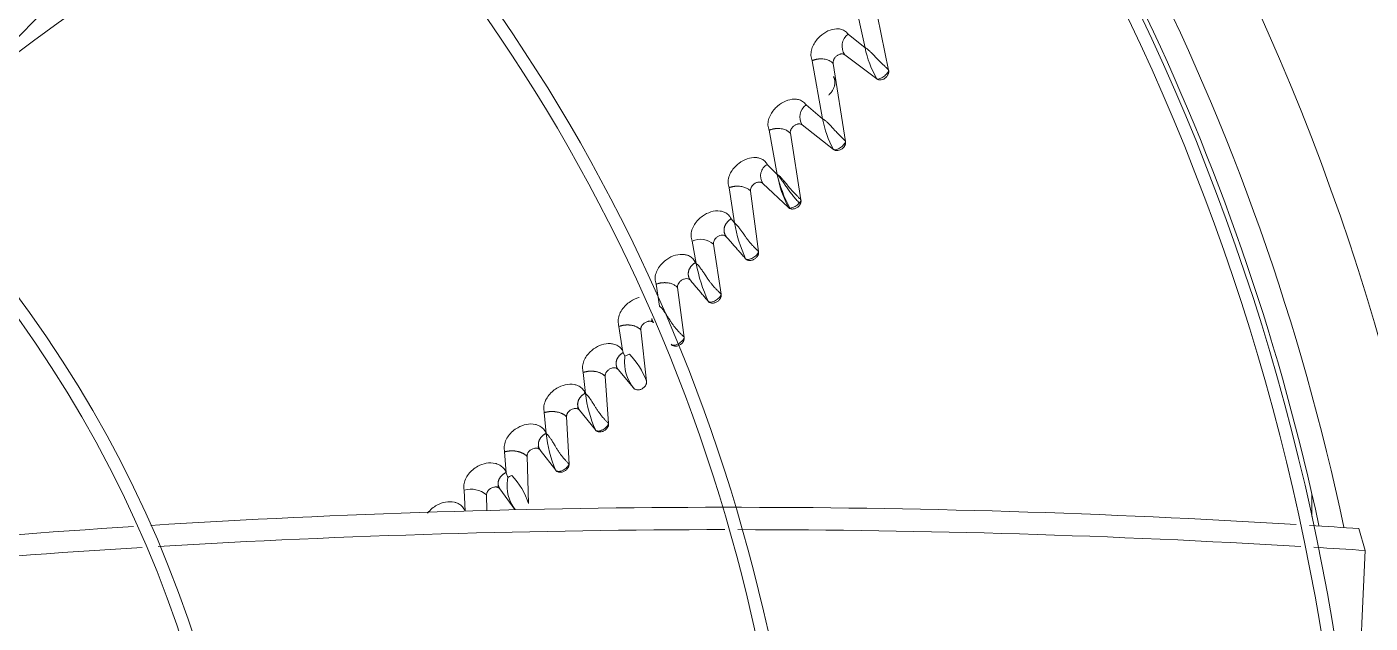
# Model space of a CAD drawing. Header units: millimetres. Extents: x 113490 to 142599, y -20467 to 115.
# Drawn here: x 126723.5 to 126989.3, y -11283.8 to -11165.8 of the extents above; entities that cross this region are included whole.
import ezdxf

# ---------------------------------------------------------------- set-up
doc = ezdxf.new("R2010")
doc.units = ezdxf.units.MM
doc.layers.add('DV3_0', color=7, linetype='Continuous')

msp = doc.modelspace()

# ---------------------------------------------------------------- linework, layer by layer
at = {"layer": 'DV3_0', "color": 7, "linetype": 'Continuous', "lineweight": 15}
for p, q in [((126697.94, -11191.95), (126850.66, -11037.08)), ((126886.68, -11157.76), (126889.32, -11169.95)), ((126890.69, -11158.13), (126893.98, -11174.37)), ((126889.32, -11169.95), (126885.96, -11167.25)), ((126891.68, -11176.1), (126885.29, -11171.32)), ((126878.86, -11172.51), (126880.93, -11184.02)), ((126883.02, -11173.05), (126885.46, -11188.45)), ((126880.93, -11184.02), (126877.65, -11181.24)), ((126883.08, -11190.05), (126876.89, -11185.2)), ((126870.34, -11186.26), (126871.92, -11194.99)), ((126874.54, -11186.85), (126876.63, -11200.04)), ((126871.92, -11194.99), (126869.98, -11193.01)), ((126862.41, -11197.64), (126863.48, -11204.6)), ((126866.65, -11198.28), (126868.24, -11210.27)), ((126874.16, -11201.55), (126869.1, -11196.76)), ((126863.48, -11204.6), (126862.82, -11203.79)), ((126855.12, -11208.18), (126855.9, -11212.63)), ((126859.34, -11208.79), (126860.84, -11218.68)), ((126855.9, -11212.63), (126855.76, -11212.44)), ((126847.97, -11216.72), (126848.65, -11221.06)), ((126852.22, -11217.37), (126853.53, -11227.23)), ((126840.63, -11225.07), (126841.3, -11229.75)), ((126844.94, -11225.75), (126846.09, -11235.89)), ((126841.79, -11230.97), (126841.46, -11230.22)), ((126841.79, -11230.97), (126842.24, -11230.75)), ((126842.24, -11230.75), (126842.71, -11230.58)), ((126841.74, -11232.21), (126841.79, -11230.97)), ((126833.55, -11234.16), (126834, -11238.35)), ((126837.89, -11234.92), (126838.57, -11244.27)), ((126843.5, -11237.23), (126840.46, -11233.59)), ((126834, -11238.35), (126833.95, -11238.28)), ((126825.85, -11242.12), (126826.23, -11246.25)), ((126830.25, -11242.93), (126830.74, -11252.28)), ((126835.96, -11245.54), (126832.84, -11241.65)), ((126826.23, -11246.25), (126826.2, -11246.21)), ((126818, -11249.88), (126818.3, -11254.01)), ((126822.43, -11250.75), (126822.73, -11260.1)), ((126828.1, -11253.49), (126825.05, -11249.53)), ((126818.3, -11254.01), (126818.27, -11253.97)), ((126818.64, -11254.94), (126818.3, -11254.01)), ((126818.99, -11254.75), (126819.26, -11254.62)), ((126819.26, -11254.62), (126819.44, -11254.55)), ((126820.05, -11261.26), (126817.08, -11257.21)), ((126818.56, -11255.44), (126818.64, -11254.94)), ((126818.64, -11254.94), (126818.99, -11254.75)), ((126809.98, -11257.44), (126810.21, -11261.61)), ((126814.43, -11258.38), (126814.46, -11261.48)), ((126977.73, -11262.66), (126977.73, -11258.08)), ((126988.3, -11269.38), (126987.05, -11265.05)), ((126987.65, -11283.75), (126988.3, -11269.38))]:
    msp.add_line(p, q, dxfattribs=at)
for centre, radius, start, end in [((126532.24, -11359.99), 551.5, 15.4775, 74.5225), ((126532.24, -11359.99), 453.5, 315.9918, 45.5613), ((126532.24, -11359.99), 456, 316.0129, 45.5635), ((126532.24, -11359.99), 477.5, 316.9802, 43.0198), ((126532.24, -11359.99), 457, 12.0648, 38.7918), ((126532.24, -11359.99), 343.5, 315.6512, 45.622), ((126532.24, -11359.99), 346, 316.5062, 45.3204), ((127241.25, -11871.46), 872.22, 121.56134, 127.88902), ((126887.79, -11169.63), 3.01, 127.446, 214.0679), ((126909.09, -11165.9), 20.18, 191.5575, 210.3468), ((126879.3, -11183.61), 2.88, 124.7166, 213.5116), ((126899.38, -11180.84), 18.72, 189.7816, 209.4698), ((126532.24, -11359.99), 233.5, 316.4663, 45.8392), ((126532.24, -11359.99), 236, 317.0271, 45.7088), ((126871.3, -11195.29), 2.64, 120.02, 213.6405), ((126896.08, -11190.4), 24.59, 190.7346, 206.9553), ((126899.86, -11188.33), 28.72, 193.3894, 207.6128), ((126891.96, -11199.62), 28.9, 189.9095, 204.6566), ((126856.76, -11211.76), 3.94, 48.9972, 114.5532), ((126888.79, -11206.27), 33.49, 190.9397, 204.3643), ((126848.09, -11223.78), 0.996, 164.4286, 200.7731), ((126835.67, -11231.95), 6.04, 16.651, 21.4082), ((126831.36, -11241.54), 15.77, 20.989, 44.0203), ((126850.15, -11232.08), 8.41, 180.9081, 217.7819), ((126860.09, -11235.11), 26.29, 187.0764, 203.3625), ((126833.33, -11241.09), 0.885, 161.2275, 200.8008), ((126851.82, -11243.51), 25.74, 186.1174, 202.8222), ((126825.5, -11248.97), 0.845, 159.536, 201.092), ((126808.13, -11264.99), 15.39, 18.5208, 42.7185), ((126811.33, -11262.08), 4.83, 50.0895, 106.1879), ((126817.48, -11256.66), 0.795, 157.3992, 201.2102), ((126826.06, -11256.62), 7.59, 171.042, 217.6939), ((126862.61, -13101.74), 1840.9, 86.5108, 93.56963), ((126862.61, -13101.74), 1840.9, 93.67624, 96.85972), ((126862.5, -13186.65), 1921.39, 90.02851, 93.37418), ((126862.5, -13186.65), 1921.39, 86.62723, 89.95007), ((126862.61, -13101.74), 1840.9, 86.12402, 86.42814), ((126862.5, -13186.65), 1921.39, 93.4677, 96.48783), ((126862.5, -13186.65), 1921.39, 86.24591, 86.54956), ((127394.49, -11303.41), 407.31, 177.2335, 181.1915)]:
    msp.add_arc(centre, radius, start, end, dxfattribs=at)
at = {"layer": 'DV3_0', "color": 7, "linetype": 'Continuous', "lineweight": 20}
for centre, radius, start, end in [((126532.24, -11359.99), 461.75, 11.9044, 42.2304), ((126874.45, -11201.16), 0.49, 233.7476, 265.2283), ((126874.28, -11199.1), 2.55, 272.8508, 322.5113), ((126875.33, -11199.73), 1.35, 316.5606, 346.5087)]:
    msp.add_arc(centre, radius, start, end, dxfattribs=at)
at = {"layer": 'DV3_0', "color": 7, "linetype": 'Continuous', "lineweight": 15}
for points, knots in [([(126885.96, -11167.25), (126885.85, -11167.11), (126885.65, -11166.85), (126885.27, -11166.57), (126884.86, -11166.37), (126884.45, -11166.25), (126884.06, -11166.2), (126883.24, -11166.18), (126881.93, -11166.52), (126880.59, -11167.45), (126879.67, -11168.46), (126879.07, -11169.38), (126878.68, -11170.42), (126878.55, -11171.53), (126878.75, -11172.18), (126878.86, -11172.51)], [0, 0, 0, 0, 0.048624, 0.094156, 0.13685, 0.17668, 0.213406, 0.24691, 0.396876, 0.550422, 0.632436, 0.719781, 0.810754, 0.903952, 1, 1, 1, 1]), ([(126878.86, -11172.51), (126878.9, -11172.49), (126879, -11172.45), (126879.14, -11172.4), (126879.28, -11172.35), (126879.41, -11172.31), (126879.54, -11172.27), (126879.67, -11172.24), (126879.79, -11172.21), (126879.91, -11172.19), (126880.03, -11172.18), (126880.14, -11172.16), (126880.24, -11172.15), (126880.34, -11172.14), (126880.43, -11172.14), (126880.52, -11172.14), (126880.6, -11172.14), (126880.68, -11172.14), (126880.75, -11172.14), (126880.81, -11172.14), (126880.87, -11172.14), (126880.93, -11172.15), (126881.12, -11172.16), (126881.45, -11172.21), (126881.87, -11172.33), (126882.23, -11172.48), (126882.54, -11172.65), (126882.8, -11172.84), (126882.95, -11172.98), (126883.01, -11173.05)], [0, 0, 0, 0, 0.032244, 0.06322, 0.092989, 0.121598, 0.149081, 0.175465, 0.200767, 0.225002, 0.248177, 0.270297, 0.291365, 0.311381, 0.330344, 0.34825, 0.365097, 0.38088, 0.395595, 0.409237, 0.4218, 0.433281, 0.443674, 0.547844, 0.647183, 0.741916, 0.832156, 0.91808, 1, 1, 1, 1]), ([(126885.29, -11171.32), (126885.27, -11171.3), (126885.22, -11171.27), (126885.14, -11171.23), (126885.06, -11171.2), (126884.94, -11171.16), (126884.77, -11171.14), (126884.55, -11171.15), (126884.31, -11171.21), (126884, -11171.34), (126883.69, -11171.54), (126883.44, -11171.81), (126883.28, -11172.01), (126883.17, -11172.22), (126883.08, -11172.42), (126883.02, -11172.63), (126883, -11172.84), (126883.01, -11172.98), (126883.01, -11173.05)], [0, 0, 0, 0, 0.029381, 0.058602, 0.087885, 0.117452, 0.18253, 0.248896, 0.319951, 0.392261, 0.543681, 0.618373, 0.692652, 0.752848, 0.812262, 0.876397, 0.938375, 1, 1, 1, 1]), ([(126889.32, -11169.95), (126889.36, -11169.97), (126889.45, -11170.01), (126889.58, -11170.09), (126889.72, -11170.18), (126889.86, -11170.29), (126890.02, -11170.41), (126890.18, -11170.55), (126890.35, -11170.7), (126890.55, -11170.9), (126890.79, -11171.13), (126891.07, -11171.42), (126891.33, -11171.7), (126891.59, -11171.98), (126891.85, -11172.24), (126892.12, -11172.52), (126892.38, -11172.78), (126892.65, -11173.04), (126892.91, -11173.29), (126893.16, -11173.53), (126893.39, -11173.75), (126893.61, -11173.97), (126893.81, -11174.17), (126893.92, -11174.3), (126893.98, -11174.37)], [0, 0, 0, 0, 0.023498, 0.048897, 0.076254, 0.105618, 0.137034, 0.170541, 0.206177, 0.243975, 0.303434, 0.363525, 0.424255, 0.478728, 0.533775, 0.589597, 0.64577, 0.699948, 0.752412, 0.80346, 0.853406, 0.902578, 0.951321, 1, 1, 1, 1]), ([(126893.98, -11174.37), (126893.98, -11174.4), (126894, -11174.47), (126894.01, -11174.57), (126894.01, -11174.67), (126894, -11174.78), (126893.98, -11174.89), (126893.95, -11175.03), (126893.89, -11175.19), (126893.79, -11175.4), (126893.65, -11175.61), (126893.47, -11175.81), (126893.25, -11175.99), (126892.94, -11176.18), (126892.6, -11176.29), (126892.27, -11176.31), (126892.07, -11176.28), (126891.91, -11176.23), (126891.79, -11176.17), (126891.71, -11176.12), (126891.68, -11176.1)], [0, 0, 0, 0, 0.029941, 0.059776, 0.089719, 0.11998, 0.150766, 0.182271, 0.237743, 0.293712, 0.36616, 0.439193, 0.5137, 0.588322, 0.735295, 0.804201, 0.872533, 0.915894, 0.958168, 1, 1, 1, 1]), ([(126883.08, -11175.63), (126883.1, -11175.68), (126883.14, -11175.76), (126883.2, -11175.9), (126883.25, -11176.03), (126883.29, -11176.17), (126883.32, -11176.3), (126883.34, -11176.43), (126883.35, -11176.56), (126883.36, -11176.69), (126883.36, -11176.81), (126883.36, -11176.93), (126883.35, -11177.04), (126883.34, -11177.15), (126883.32, -11177.25), (126883.29, -11177.43), (126883.22, -11177.67), (126883.11, -11177.98), (126882.96, -11178.28), (126882.78, -11178.57), (126882.58, -11178.83), (126882.37, -11179.07), (126882.21, -11179.22), (126882.14, -11179.29)], [0, 0, 0, 0, 0.040689, 0.080596, 0.119529, 0.157341, 0.193932, 0.22923, 0.263193, 0.295792, 0.327014, 0.356851, 0.385297, 0.412348, 0.437993, 0.462221, 0.541843, 0.621089, 0.699698, 0.777369, 0.853621, 0.927915, 1, 1, 1, 1]), ([(126877.65, -11181.24), (126877.55, -11181.1), (126877.35, -11180.84), (126876.98, -11180.54), (126876.57, -11180.33), (126876.16, -11180.19), (126875.75, -11180.12), (126874.91, -11180.08), (126873.57, -11180.38), (126872.18, -11181.26), (126871.23, -11182.23), (126870.6, -11183.14), (126870.18, -11184.17), (126870.03, -11185.27), (126870.23, -11185.93), (126870.34, -11186.26)], [0, 0, 0, 0, 0.047879, 0.093131, 0.135924, 0.176323, 0.214246, 0.249573, 0.400331, 0.55084, 0.632619, 0.719752, 0.810618, 0.903787, 1, 1, 1, 1]), ([(126876.89, -11185.2), (126876.87, -11185.18), (126876.82, -11185.15), (126876.73, -11185.1), (126876.65, -11185.07), (126876.52, -11185.03), (126876.34, -11185), (126876.11, -11185.01), (126875.87, -11185.06), (126875.55, -11185.18), (126875.24, -11185.38), (126874.98, -11185.64), (126874.82, -11185.84), (126874.7, -11186.03), (126874.62, -11186.23), (126874.55, -11186.43), (126874.52, -11186.65), (126874.54, -11186.78), (126874.54, -11186.85)], [0, 0, 0, 0, 0.030729, 0.061465, 0.092461, 0.123966, 0.190052, 0.257414, 0.329029, 0.401758, 0.552091, 0.624447, 0.696235, 0.754669, 0.81231, 0.876246, 0.93817, 1, 1, 1, 1]), ([(126880.93, -11184.02), (126880.94, -11184.03), (126880.98, -11184.05), (126881.04, -11184.08), (126881.12, -11184.13), (126881.25, -11184.21), (126881.41, -11184.33), (126881.61, -11184.49), (126881.93, -11184.77), (126882.35, -11185.19), (126882.82, -11185.7), (126883.34, -11186.27), (126883.9, -11186.86), (126884.42, -11187.39), (126884.75, -11187.72), (126884.95, -11187.91), (126885.14, -11188.1), (126885.31, -11188.28), (126885.41, -11188.39), (126885.46, -11188.45)], [0, 0, 0, 0, 0.008246, 0.020454, 0.036664, 0.056913, 0.093951, 0.135263, 0.180965, 0.300632, 0.4172, 0.49772, 0.649549, 0.779717, 0.824321, 0.868366, 0.912135, 0.955916, 1, 1, 1, 1]), ([(126870.34, -11186.26), (126870.38, -11186.24), (126870.48, -11186.2), (126870.62, -11186.15), (126870.77, -11186.1), (126870.91, -11186.06), (126871.04, -11186.02), (126871.17, -11186), (126871.29, -11185.97), (126871.41, -11185.95), (126871.53, -11185.94), (126871.64, -11185.92), (126871.74, -11185.91), (126871.84, -11185.91), (126871.93, -11185.9), (126872.01, -11185.9), (126872.09, -11185.9), (126872.16, -11185.9), (126872.23, -11185.91), (126872.29, -11185.91), (126872.35, -11185.91), (126872.4, -11185.92), (126872.44, -11185.92), (126872.63, -11185.94), (126872.96, -11185.99), (126873.39, -11186.11), (126873.75, -11186.26), (126874.06, -11186.44), (126874.33, -11186.64), (126874.47, -11186.78), (126874.54, -11186.85)], [0, 0, 0, 0, 0.032464, 0.063613, 0.093501, 0.122168, 0.149645, 0.175954, 0.20111, 0.225125, 0.248005, 0.269755, 0.290377, 0.309869, 0.328231, 0.34546, 0.361553, 0.376506, 0.390315, 0.402975, 0.414482, 0.424831, 0.434019, 0.442041, 0.547052, 0.646947, 0.741997, 0.832361, 0.918252, 1, 1, 1, 1]), ([(126885.46, -11188.45), (126885.47, -11188.48), (126885.48, -11188.55), (126885.48, -11188.65), (126885.48, -11188.76), (126885.46, -11188.86), (126885.44, -11188.97), (126885.4, -11189.11), (126885.34, -11189.27), (126885.23, -11189.46), (126885.08, -11189.66), (126884.89, -11189.85), (126884.67, -11190.01), (126884.35, -11190.19), (126884, -11190.28), (126883.68, -11190.28), (126883.47, -11190.25), (126883.31, -11190.19), (126883.19, -11190.13), (126883.11, -11190.08), (126883.08, -11190.05)], [0, 0, 0, 0, 0.030327, 0.060484, 0.090695, 0.121183, 0.152165, 0.183847, 0.238646, 0.294034, 0.364857, 0.436394, 0.510055, 0.584088, 0.731546, 0.801326, 0.870591, 0.914573, 0.957501, 1, 1, 1, 1]), ([(126869.98, -11193.01), (126869.9, -11192.87), (126869.74, -11192.61), (126869.43, -11192.3), (126869.1, -11192.06), (126868.76, -11191.89), (126868.41, -11191.77), (126868.08, -11191.69), (126867.3, -11191.6), (126865.97, -11191.8), (126864.53, -11192.6), (126863.5, -11193.53), (126862.8, -11194.45), (126862.33, -11195.5), (126862.13, -11196.62), (126862.31, -11197.29), (126862.41, -11197.64)], [0, 0, 0, 0, 0.043276, 0.083851, 0.121848, 0.157353, 0.190322, 0.220681, 0.248337, 0.398285, 0.545073, 0.62947, 0.718481, 0.810504, 0.904076, 1, 1, 1, 1]), ([(126871.92, -11194.99), (126871.96, -11195.01), (126872.03, -11195.06), (126872.15, -11195.14), (126872.27, -11195.23), (126872.38, -11195.33), (126872.57, -11195.5), (126872.85, -11195.79), (126873.22, -11196.21), (126873.58, -11196.64), (126873.86, -11196.99), (126874.09, -11197.28), (126874.31, -11197.55), (126874.56, -11197.85), (126874.9, -11198.24), (126875.33, -11198.72), (126875.78, -11199.16), (126876.08, -11199.46), (126876.28, -11199.66), (126876.47, -11199.86), (126876.58, -11199.98), (126876.63, -11200.04)], [0, 0, 0, 0, 0.021136, 0.043034, 0.065722, 0.089226, 0.113567, 0.180819, 0.267102, 0.36032, 0.424226, 0.458297, 0.515829, 0.568667, 0.616874, 0.728058, 0.829043, 0.871408, 0.913772, 0.956511, 1, 1, 1, 1]), ([(126876.3, -11200.65), (126876.21, -11200.54), (126876, -11200.31), (126875.55, -11199.81), (126875.01, -11199.17), (126874.44, -11198.41), (126873.91, -11197.66), (126873.41, -11196.93), (126872.92, -11196.23), (126872.43, -11195.56), (126872.09, -11195.16), (126871.92, -11194.99)], [0, 0, 0, 0, 0.062498, 0.125002, 0.250008, 0.375015, 0.500022, 0.625028, 0.750035, 0.875042, 1, 1, 1, 1]), ([(126862.41, -11197.64), (126862.46, -11197.61), (126862.56, -11197.57), (126862.72, -11197.52), (126862.87, -11197.48), (126863.01, -11197.44), (126863.15, -11197.41), (126863.28, -11197.38), (126863.41, -11197.36), (126863.53, -11197.35), (126863.65, -11197.33), (126863.76, -11197.32), (126863.86, -11197.32), (126863.95, -11197.31), (126864.04, -11197.31), (126864.12, -11197.31), (126864.19, -11197.31), (126864.26, -11197.32), (126864.31, -11197.32), (126864.37, -11197.32), (126864.41, -11197.32), (126864.45, -11197.33), (126864.48, -11197.33), (126864.65, -11197.35), (126864.94, -11197.39), (126865.34, -11197.49), (126865.68, -11197.61), (126865.99, -11197.76), (126866.25, -11197.93), (126866.47, -11198.1), (126866.59, -11198.22), (126866.65, -11198.28)], [0, 0, 0, 0, 0.034013, 0.066516, 0.097557, 0.127175, 0.155397, 0.182242, 0.207725, 0.231853, 0.254633, 0.276066, 0.296153, 0.314893, 0.332284, 0.348322, 0.363003, 0.376325, 0.388281, 0.398868, 0.408082, 0.415918, 0.422372, 0.427442, 0.521233, 0.61073, 0.696164, 0.77766, 0.855341, 0.929378, 1, 1, 1, 1]), ([(126869.1, -11196.76), (126869.08, -11196.73), (126869.03, -11196.69), (126868.95, -11196.64), (126868.87, -11196.6), (126868.74, -11196.55), (126868.57, -11196.51), (126868.34, -11196.5), (126868.1, -11196.53), (126867.76, -11196.63), (126867.36, -11196.86), (126866.99, -11197.22), (126866.79, -11197.56), (126866.7, -11197.8), (126866.66, -11197.97), (126866.64, -11198.13), (126866.65, -11198.23), (126866.65, -11198.28)], [0, 0, 0, 0, 0.030568, 0.061113, 0.091892, 0.123156, 0.188638, 0.255339, 0.326154, 0.398049, 0.546641, 0.690305, 0.807603, 0.857297, 0.906323, 0.95344, 1, 1, 1, 1]), ([(126876.63, -11200.04), (126876.64, -11200.07), (126876.65, -11200.12), (126876.65, -11200.2), (126876.65, -11200.28), (126876.64, -11200.39), (126876.62, -11200.54), (126876.56, -11200.71), (126876.48, -11200.89), (126876.31, -11201.16), (126876.07, -11201.42), (126875.76, -11201.62), (126875.51, -11201.74), (126875.24, -11201.82), (126874.98, -11201.85), (126874.74, -11201.83), (126874.54, -11201.78), (126874.38, -11201.71), (126874.26, -11201.64), (126874.19, -11201.58), (126874.16, -11201.55)], [0, 0, 0, 0, 0.023243, 0.046646, 0.070325, 0.094393, 0.141984, 0.190048, 0.245114, 0.300885, 0.441931, 0.51503, 0.588687, 0.662721, 0.735694, 0.804836, 0.873484, 0.916387, 0.958352, 1, 1, 1, 1]), ([(126862.82, -11203.79), (126862.75, -11203.64), (126862.6, -11203.34), (126862.29, -11202.98), (126861.96, -11202.71), (126861.61, -11202.51), (126861.28, -11202.37), (126860.96, -11202.28), (126860.18, -11202.14), (126858.84, -11202.28), (126857.33, -11203.05), (126856.26, -11203.97), (126855.52, -11204.91), (126855.02, -11205.98), (126854.82, -11207.14), (126855.02, -11207.83), (126855.12, -11208.18)], [0, 0, 0, 0, 0.045903, 0.088222, 0.127121, 0.162682, 0.194844, 0.223516, 0.248586, 0.398406, 0.542873, 0.627775, 0.717223, 0.809644, 0.90359, 1, 1, 1, 1]), ([(126862.82, -11203.79), (126862.78, -11203.82), (126862.7, -11203.87), (126862.57, -11203.95), (126862.46, -11204.04), (126862.35, -11204.13), (126862.24, -11204.23), (126862.14, -11204.33), (126862.05, -11204.43), (126861.96, -11204.54), (126861.88, -11204.65), (126861.8, -11204.77), (126861.73, -11204.89), (126861.67, -11205.01), (126861.61, -11205.13), (126861.56, -11205.25), (126861.52, -11205.38), (126861.49, -11205.51), (126861.46, -11205.63), (126861.44, -11205.76), (126861.43, -11205.89), (126861.43, -11206.02), (126861.43, -11206.14), (126861.44, -11206.27), (126861.46, -11206.39), (126861.48, -11206.52), (126861.52, -11206.64), (126861.56, -11206.76), (126861.6, -11206.88), (126861.65, -11206.99), (126861.71, -11207.11), (126861.78, -11207.22), (126861.83, -11207.29), (126861.86, -11207.32)], [0, 0, 0, 0, 0.030257, 0.060484, 0.09073, 0.121035, 0.151434, 0.181953, 0.212616, 0.243438, 0.274433, 0.30561, 0.336978, 0.36854, 0.400301, 0.432265, 0.464435, 0.496814, 0.529403, 0.562193, 0.595176, 0.628335, 0.661657, 0.695123, 0.728715, 0.762415, 0.796204, 0.830066, 0.863984, 0.897946, 0.93194, 0.965959, 1, 1, 1, 1]), ([(126863.48, -11204.6), (126863.52, -11204.63), (126863.6, -11204.69), (126863.72, -11204.79), (126863.84, -11204.9), (126863.96, -11205.02), (126864.16, -11205.23), (126864.44, -11205.57), (126864.8, -11206.07), (126865.15, -11206.57), (126865.43, -11206.97), (126865.7, -11207.37), (126865.99, -11207.77), (126866.31, -11208.19), (126866.59, -11208.52), (126866.82, -11208.79), (126867.04, -11209.03), (126867.27, -11209.27), (126867.48, -11209.49), (126867.69, -11209.7), (126867.89, -11209.9), (126868.08, -11210.09), (126868.18, -11210.21), (126868.24, -11210.27)], [0, 0, 0, 0, 0.02193, 0.044623, 0.068109, 0.092415, 0.117564, 0.1874, 0.278761, 0.36922, 0.434707, 0.474881, 0.55813, 0.630924, 0.676359, 0.719959, 0.762001, 0.802791, 0.842656, 0.881945, 0.921019, 0.960246, 1, 1, 1, 1]), ([(126861.86, -11207.32), (126861.81, -11207.28), (126861.72, -11207.18), (126861.48, -11207.05), (126861.1, -11206.98), (126860.58, -11207.07), (126860.08, -11207.33), (126859.69, -11207.7), (126859.45, -11208.09), (126859.35, -11208.4), (126859.33, -11208.63), (126859.34, -11208.74), (126859.34, -11208.79)], [0, 0, 0, 0, 0.06134, 0.123453, 0.255164, 0.397247, 0.545621, 0.688819, 0.805782, 0.90458, 0.952528, 1, 1, 1, 1]), ([(126865.69, -11211.68), (126865.48, -11211.44), (126865.06, -11210.96), (126864.42, -11210.24), (126863.79, -11209.52), (126863.15, -11208.79), (126862.5, -11208.06), (126862.07, -11207.57), (126861.86, -11207.32)], [0, 0, 0, 0, 0.162615, 0.326841, 0.492682, 0.660148, 0.82925, 1, 1, 1, 1]), ([(126855.76, -11212.44), (126855.68, -11212.29), (126855.54, -11211.99), (126855.24, -11211.63), (126854.91, -11211.35), (126854.57, -11211.14), (126854.23, -11210.99), (126853.91, -11210.9), (126853.14, -11210.75), (126851.79, -11210.86), (126850.28, -11211.6), (126849.18, -11212.51), (126848.42, -11213.45), (126847.91, -11214.52), (126847.69, -11215.68), (126847.87, -11216.37), (126847.97, -11216.72)], [0, 0, 0, 0, 0.045816, 0.088117, 0.127063, 0.162735, 0.195085, 0.224033, 0.249478, 0.398687, 0.541879, 0.628145, 0.718265, 0.810778, 0.904381, 1, 1, 1, 1]), ([(126868.24, -11210.27), (126868.24, -11210.3), (126868.25, -11210.35), (126868.25, -11210.44), (126868.25, -11210.52), (126868.24, -11210.63), (126868.21, -11210.78), (126868.14, -11210.96), (126868.05, -11211.14), (126867.87, -11211.41), (126867.6, -11211.66), (126867.28, -11211.85), (126867.02, -11211.96), (126866.75, -11212.02), (126866.49, -11212.04), (126866.24, -11212.01), (126866.05, -11211.94), (126865.9, -11211.86), (126865.78, -11211.78), (126865.72, -11211.72), (126865.69, -11211.68)], [0, 0, 0, 0, 0.023263, 0.046619, 0.070185, 0.09408, 0.142394, 0.191175, 0.246921, 0.303417, 0.444844, 0.517438, 0.590593, 0.664065, 0.736419, 0.804903, 0.872906, 0.916114, 0.958259, 1, 1, 1, 1]), ([(126868.24, -11210.27), (126868.21, -11210.45), (126868.08, -11210.68), (126867.68, -11211.12), (126867.41, -11211.35), (126866.83, -11211.68), (126866.53, -11211.79), (126866.01, -11211.86), (126865.81, -11211.81), (126865.69, -11211.68)], [0, 0, 0, 0, 0.25, 0.25, 0.5, 0.5, 0.75, 0.75, 1, 1, 1, 1]), ([(126855.76, -11212.44), (126855.72, -11212.47), (126855.63, -11212.52), (126855.51, -11212.6), (126855.39, -11212.68), (126855.28, -11212.77), (126855.17, -11212.87), (126855.07, -11212.97), (126854.97, -11213.07), (126854.88, -11213.18), (126854.8, -11213.29), (126854.72, -11213.41), (126854.65, -11213.52), (126854.59, -11213.64), (126854.53, -11213.76), (126854.48, -11213.89), (126854.44, -11214.01), (126854.4, -11214.14), (126854.38, -11214.26), (126854.36, -11214.39), (126854.34, -11214.52), (126854.34, -11214.64), (126854.34, -11214.77), (126854.35, -11214.89), (126854.37, -11215.02), (126854.39, -11215.14), (126854.42, -11215.26), (126854.46, -11215.38), (126854.5, -11215.5), (126854.56, -11215.61), (126854.62, -11215.72), (126854.68, -11215.83), (126854.73, -11215.9), (126854.76, -11215.93)], [0, 0, 0, 0, 0.030425, 0.060815, 0.091218, 0.121674, 0.152215, 0.182869, 0.213655, 0.244591, 0.275687, 0.306954, 0.338398, 0.370022, 0.401831, 0.433828, 0.466015, 0.498396, 0.530972, 0.563735, 0.596674, 0.629777, 0.663028, 0.696409, 0.729903, 0.763492, 0.797158, 0.830885, 0.864657, 0.898463, 0.932293, 0.966139, 1, 1, 1, 1]), ([(126855.9, -11212.63), (126855.95, -11212.66), (126856.03, -11212.73), (126856.16, -11212.84), (126856.28, -11212.96), (126856.41, -11213.1), (126856.6, -11213.32), (126856.9, -11213.7), (126857.26, -11214.24), (126857.62, -11214.78), (126857.91, -11215.22), (126858.19, -11215.65), (126858.5, -11216.09), (126858.83, -11216.53), (126859.12, -11216.87), (126859.35, -11217.14), (126859.59, -11217.4), (126859.82, -11217.64), (126860.05, -11217.87), (126860.27, -11218.09), (126860.48, -11218.29), (126860.67, -11218.49), (126860.78, -11218.62), (126860.84, -11218.68)], [0, 0, 0, 0, 0.022275, 0.045317, 0.069159, 0.093827, 0.119347, 0.190503, 0.284339, 0.374913, 0.441612, 0.484176, 0.567352, 0.639937, 0.684392, 0.726937, 0.767875, 0.807537, 0.846286, 0.884506, 0.922594, 0.960956, 1, 1, 1, 1]), ([(126847.97, -11216.72), (126848.02, -11216.7), (126848.12, -11216.66), (126848.28, -11216.61), (126848.43, -11216.57), (126848.58, -11216.53), (126848.72, -11216.5), (126848.86, -11216.47), (126848.99, -11216.45), (126849.11, -11216.44), (126849.23, -11216.42), (126849.34, -11216.42), (126849.44, -11216.41), (126849.54, -11216.41), (126849.62, -11216.4), (126849.71, -11216.4), (126849.78, -11216.41), (126849.85, -11216.41), (126849.91, -11216.41), (126849.96, -11216.41), (126850.01, -11216.42), (126850.05, -11216.42), (126850.08, -11216.42), (126850.1, -11216.43), (126850.27, -11216.44), (126850.55, -11216.49), (126850.94, -11216.58), (126851.28, -11216.71), (126851.57, -11216.85), (126851.83, -11217.02), (126852.04, -11217.19), (126852.16, -11217.31), (126852.22, -11217.37)], [0, 0, 0, 0, 0.034382, 0.067257, 0.09867, 0.128653, 0.157228, 0.184415, 0.210227, 0.234673, 0.257758, 0.279488, 0.299864, 0.318888, 0.336558, 0.352873, 0.367831, 0.38143, 0.393667, 0.404538, 0.41404, 0.42217, 0.428926, 0.434304, 0.438302, 0.530373, 0.618142, 0.701875, 0.781741, 0.85791, 0.930582, 1, 1, 1, 1]), ([(126854.76, -11215.93), (126854.71, -11215.89), (126854.62, -11215.79), (126854.38, -11215.66), (126854, -11215.58), (126853.49, -11215.66), (126852.99, -11215.91), (126852.59, -11216.27), (126852.34, -11216.67), (126852.24, -11216.98), (126852.21, -11217.2), (126852.22, -11217.31), (126852.22, -11217.37)], [0, 0, 0, 0, 0.061421, 0.123667, 0.255432, 0.397199, 0.544968, 0.687719, 0.804815, 0.904048, 0.952278, 1, 1, 1, 1]), ([(126858.28, -11220.09), (126858.09, -11219.86), (126857.7, -11219.4), (126857.11, -11218.72), (126856.53, -11218.02), (126855.94, -11217.33), (126855.35, -11216.63), (126854.96, -11216.17), (126854.76, -11215.93)], [0, 0, 0, 0, 0.163033, 0.327514, 0.493444, 0.66083, 0.829679, 1, 1, 1, 1]), ([(126844.65, -11219.34), (126844.62, -11219.35), (126844.01, -11219.51), (126843.05, -11219.95), (126841.93, -11220.85), (126841.15, -11221.78), (126840.61, -11222.86), (126840.37, -11224.01), (126840.54, -11224.71), (126840.63, -11225.07)], [0.3922784, 0.3922784, 0.3922784, 0.3922784, 0.3989376, 0.5409153, 0.6281958, 0.718865, 0.8114508, 0.9049035, 1, 1, 1, 1]), ([(126860.84, -11218.68), (126860.84, -11218.71), (126860.85, -11218.76), (126860.86, -11218.84), (126860.85, -11218.93), (126860.84, -11219.05), (126860.81, -11219.2), (126860.75, -11219.38), (126860.65, -11219.56), (126860.47, -11219.83), (126860.2, -11220.08), (126859.88, -11220.28), (126859.62, -11220.38), (126859.35, -11220.44), (126859.08, -11220.46), (126858.83, -11220.42), (126858.64, -11220.36), (126858.49, -11220.28), (126858.37, -11220.19), (126858.31, -11220.12), (126858.28, -11220.09)], [0, 0, 0, 0, 0.023849, 0.04779, 0.071955, 0.096472, 0.145038, 0.194053, 0.249314, 0.305365, 0.445367, 0.517672, 0.590601, 0.663955, 0.736204, 0.80467, 0.872684, 0.915931, 0.958145, 1, 1, 1, 1]), ([(126860.84, -11218.68), (126860.82, -11218.86), (126860.69, -11219.09), (126860.29, -11219.55), (126860.02, -11219.77), (126859.44, -11220.11), (126859.13, -11220.22), (126858.61, -11220.28), (126858.4, -11220.22), (126858.28, -11220.09)], [0, 0, 0, 0, 0.25, 0.25, 0.5, 0.5, 0.75, 0.75, 1, 1, 1, 1]), ([(126848.65, -11221.06), (126848.69, -11221.1), (126848.78, -11221.17), (126848.9, -11221.28), (126849.03, -11221.41), (126849.15, -11221.55), (126849.35, -11221.78), (126849.64, -11222.18), (126850, -11222.73), (126850.35, -11223.28), (126850.64, -11223.73), (126850.91, -11224.17), (126851.22, -11224.62), (126851.55, -11225.06), (126851.83, -11225.41), (126852.06, -11225.69), (126852.29, -11225.95), (126852.52, -11226.19), (126852.75, -11226.42), (126852.97, -11226.64), (126853.17, -11226.85), (126853.36, -11227.04), (126853.47, -11227.16), (126853.53, -11227.23)], [0, 0, 0, 0, 0.022497, 0.045774, 0.069863, 0.094794, 0.12059, 0.192426, 0.287536, 0.377894, 0.444911, 0.488356, 0.571521, 0.643997, 0.688181, 0.730404, 0.770967, 0.810203, 0.848479, 0.886185, 0.923729, 0.961527, 1, 1, 1, 1]), ([(126840.63, -11225.07), (126840.68, -11225.05), (126840.79, -11225.01), (126840.95, -11224.96), (126841.1, -11224.92), (126841.25, -11224.88), (126841.4, -11224.85), (126841.54, -11224.83), (126841.67, -11224.81), (126841.79, -11224.8), (126841.91, -11224.78), (126842.02, -11224.78), (126842.12, -11224.77), (126842.22, -11224.77), (126842.3, -11224.77), (126842.39, -11224.77), (126842.46, -11224.77), (126842.53, -11224.77), (126842.59, -11224.78), (126842.64, -11224.78), (126842.68, -11224.79), (126842.72, -11224.79), (126842.75, -11224.79), (126842.78, -11224.8), (126842.79, -11224.8), (126842.91, -11224.81), (126843.12, -11224.84), (126843.41, -11224.9), (126843.67, -11224.97), (126843.91, -11225.06), (126844.13, -11225.16), (126844.33, -11225.27), (126844.51, -11225.38), (126844.67, -11225.5), (126844.81, -11225.63), (126844.9, -11225.71), (126844.94, -11225.75)], [0, 0, 0, 0, 0.034452, 0.067384, 0.098837, 0.12884, 0.157416, 0.18458, 0.210346, 0.234722, 0.257714, 0.279327, 0.299562, 0.318421, 0.335903, 0.352008, 0.366734, 0.380078, 0.392038, 0.402612, 0.411796, 0.419587, 0.425984, 0.430984, 0.434584, 0.436784, 0.502175, 0.565322, 0.626349, 0.685335, 0.742342, 0.797432, 0.850666, 0.902117, 0.951866, 1, 1, 1, 1]), ([(126847.49, -11224.36), (126847.48, -11224.34), (126847.44, -11224.3), (126847.38, -11224.25), (126847.32, -11224.2), (126847.25, -11224.16), (126847.14, -11224.1), (126846.98, -11224.05), (126846.75, -11224.02), (126846.5, -11224.03), (126846.15, -11224.1), (126845.73, -11224.31), (126845.38, -11224.61), (126845.18, -11224.88), (126845.07, -11225.06), (126845, -11225.25), (126844.95, -11225.42), (126844.93, -11225.59), (126844.94, -11225.7), (126844.94, -11225.75)], [0, 0, 0, 0, 0.024678, 0.049276, 0.073933, 0.098788, 0.123975, 0.189522, 0.256186, 0.326612, 0.39802, 0.544943, 0.686929, 0.745909, 0.804137, 0.854279, 0.903786, 0.952122, 1, 1, 1, 1]), ([(126847.11, -11223.47), (126847.12, -11223.51), (126847.13, -11223.58), (126847.16, -11223.7), (126847.2, -11223.81), (126847.24, -11223.93), (126847.29, -11224.04), (126847.35, -11224.15), (126847.42, -11224.26), (126847.47, -11224.33), (126847.49, -11224.36)], [0.7367221, 0.7367221, 0.7367221, 0.7367221, 0.7643288, 0.7978965, 0.8315165, 0.8651746, 0.8988591, 0.9325612, 0.9662753, 1, 1, 1, 1]), ([(126853.53, -11227.23), (126853.53, -11227.25), (126853.54, -11227.31), (126853.54, -11227.39), (126853.54, -11227.48), (126853.52, -11227.6), (126853.49, -11227.75), (126853.42, -11227.93), (126853.33, -11228.11), (126853.14, -11228.38), (126852.87, -11228.62), (126852.54, -11228.81), (126852.28, -11228.91), (126852.01, -11228.97), (126851.74, -11228.98), (126851.5, -11228.94), (126851.3, -11228.87), (126851.15, -11228.79), (126851.04, -11228.7), (126850.98, -11228.63), (126850.95, -11228.6)], [0, 0, 0, 0, 0.023897, 0.047874, 0.072064, 0.096593, 0.145534, 0.194892, 0.25028, 0.306447, 0.445924, 0.517891, 0.590493, 0.663638, 0.735728, 0.804216, 0.872309, 0.915692, 0.95803, 1, 1, 1, 1]), ([(126853.53, -11227.23), (126853.5, -11227.41), (126853.37, -11227.64), (126852.97, -11228.1), (126852.69, -11228.33), (126852.11, -11228.65), (126851.8, -11228.76), (126851.28, -11228.8), (126851.07, -11228.74), (126850.95, -11228.6)], [0, 0, 0, 0, 0.25, 0.25, 0.5, 0.5, 0.75, 0.75, 1, 1, 1, 1]), ([(126841.3, -11229.75), (126841.19, -11229.61), (126840.99, -11229.34), (126840.61, -11229.02), (126840.21, -11228.78), (126839.78, -11228.61), (126839.36, -11228.51), (126838.52, -11228.41), (126837.19, -11228.6), (126835.76, -11229.34), (126834.73, -11230.23), (126834.04, -11231.11), (126833.56, -11232.11), (126833.34, -11233.18), (126833.48, -11233.83), (126833.55, -11234.16)], [0, 0, 0, 0, 0.049007, 0.095446, 0.139468, 0.181114, 0.22038, 0.257178, 0.405723, 0.54922, 0.63594, 0.72517, 0.815746, 0.907169, 1, 1, 1, 1]), ([(126841.46, -11230.22), (126841.42, -11230.24), (126841.33, -11230.29), (126841.22, -11230.37), (126841.1, -11230.46), (126840.99, -11230.54), (126840.89, -11230.64), (126840.79, -11230.73), (126840.69, -11230.83), (126840.61, -11230.94), (126840.53, -11231.05), (126840.45, -11231.16), (126840.38, -11231.27), (126840.32, -11231.38), (126840.26, -11231.5), (126840.21, -11231.62), (126840.17, -11231.74), (126840.13, -11231.86), (126840.1, -11231.98), (126840.08, -11232.1), (126840.07, -11232.22), (126840.06, -11232.34), (126840.06, -11232.47), (126840.07, -11232.59), (126840.08, -11232.71), (126840.11, -11232.82), (126840.13, -11232.94), (126840.17, -11233.06), (126840.21, -11233.17), (126840.26, -11233.28), (126840.32, -11233.38), (126840.38, -11233.49), (126840.43, -11233.56), (126840.46, -11233.59)], [0, 0, 0, 0, 0.030377, 0.060748, 0.091153, 0.121627, 0.152197, 0.182886, 0.213712, 0.244687, 0.275822, 0.307124, 0.338597, 0.370244, 0.402069, 0.434073, 0.466259, 0.49863, 0.531186, 0.563923, 0.596832, 0.6299, 0.663115, 0.69646, 0.729919, 0.763477, 0.797117, 0.830824, 0.864585, 0.89839, 0.93223, 0.9661, 1, 1, 1, 1]), ([(126840.46, -11233.59), (126840.43, -11233.56), (126840.39, -11233.52), (126840.32, -11233.45), (126840.23, -11233.4), (126840.11, -11233.33), (126839.94, -11233.27), (126839.71, -11233.24), (126839.47, -11233.25), (126839.12, -11233.32), (126838.71, -11233.51), (126838.36, -11233.81), (126838.15, -11234.06), (126838.05, -11234.24), (126837.97, -11234.42), (126837.92, -11234.59), (126837.89, -11234.76), (126837.89, -11234.87), (126837.89, -11234.92)], [0, 0, 0, 0, 0.031145, 0.062218, 0.093482, 0.125195, 0.191206, 0.258243, 0.328679, 0.399965, 0.545868, 0.68677, 0.745639, 0.803769, 0.854012, 0.903665, 0.952, 1, 1, 1, 1]), ([(126833.55, -11234.16), (126833.6, -11234.14), (126833.71, -11234.11), (126833.88, -11234.06), (126834.04, -11234.03), (126834.2, -11234), (126834.35, -11233.97), (126834.49, -11233.95), (126834.62, -11233.94), (126834.75, -11233.92), (126834.87, -11233.92), (126834.99, -11233.91), (126835.09, -11233.91), (126835.19, -11233.91), (126835.28, -11233.91), (126835.37, -11233.92), (126835.44, -11233.92), (126835.51, -11233.93), (126835.57, -11233.93), (126835.63, -11233.94), (126835.67, -11233.94), (126835.71, -11233.95), (126835.74, -11233.95), (126835.77, -11233.96), (126835.79, -11233.96), (126835.9, -11233.97), (126836.1, -11234.01), (126836.38, -11234.07), (126836.64, -11234.15), (126836.88, -11234.24), (126837.1, -11234.34), (126837.29, -11234.45), (126837.47, -11234.56), (126837.63, -11234.68), (126837.77, -11234.8), (126837.85, -11234.88), (126837.89, -11234.92)], [0, 0, 0, 0, 0.035479, 0.069398, 0.101793, 0.132694, 0.162122, 0.190094, 0.21662, 0.241709, 0.265367, 0.287598, 0.308404, 0.327787, 0.345745, 0.36228, 0.377388, 0.391068, 0.403318, 0.414135, 0.423517, 0.431461, 0.437964, 0.443025, 0.446641, 0.448812, 0.512732, 0.574463, 0.634121, 0.691792, 0.747544, 0.801444, 0.853561, 0.903971, 0.952755, 1, 1, 1, 1]), ([(126846.09, -11235.89), (126846.09, -11235.92), (126846.1, -11235.99), (126846.1, -11236.08), (126846.09, -11236.18), (126846.07, -11236.29), (126846.03, -11236.44), (126845.93, -11236.68), (126845.77, -11236.93), (126845.54, -11237.16), (126845.32, -11237.33), (126845.07, -11237.46), (126844.81, -11237.56), (126844.54, -11237.61), (126844.29, -11237.61), (126844.04, -11237.57), (126843.85, -11237.5), (126843.7, -11237.42), (126843.59, -11237.34), (126843.53, -11237.27), (126843.5, -11237.23)], [0, 0, 0, 0, 0.028178, 0.055352, 0.08164, 0.107171, 0.153927, 0.201767, 0.313928, 0.380235, 0.452708, 0.523632, 0.595246, 0.666832, 0.737628, 0.806405, 0.87473, 0.917481, 0.959025, 1, 1, 1, 1]), ([(126833.95, -11238.28), (126833.88, -11238.12), (126833.73, -11237.82), (126833.43, -11237.44), (126833.1, -11237.14), (126832.76, -11236.91), (126832.43, -11236.75), (126832.11, -11236.64), (126831.35, -11236.45), (126830.03, -11236.49), (126828.49, -11237.13), (126827.34, -11237.98), (126826.53, -11238.89), (126825.95, -11239.94), (126825.67, -11241.07), (126825.79, -11241.77), (126825.85, -11242.12)], [0, 0, 0, 0, 0.047036, 0.090401, 0.130202, 0.166503, 0.199277, 0.228461, 0.253972, 0.401518, 0.541059, 0.630182, 0.721571, 0.813945, 0.906561, 1, 1, 1, 1]), ([(126833.95, -11238.28), (126833.91, -11238.31), (126833.82, -11238.35), (126833.7, -11238.43), (126833.58, -11238.51), (126833.46, -11238.6), (126833.35, -11238.69), (126833.24, -11238.78), (126833.14, -11238.88), (126833.05, -11238.99), (126832.96, -11239.09), (126832.88, -11239.2), (126832.81, -11239.32), (126832.74, -11239.43), (126832.68, -11239.55), (126832.62, -11239.67), (126832.58, -11239.79), (126832.54, -11239.91), (126832.5, -11240.03), (126832.48, -11240.15), (126832.46, -11240.28), (126832.45, -11240.4), (126832.45, -11240.52), (126832.46, -11240.64), (126832.47, -11240.76), (126832.49, -11240.88), (126832.52, -11241), (126832.55, -11241.11), (126832.59, -11241.23), (126832.64, -11241.34), (126832.7, -11241.45), (126832.77, -11241.55), (126832.81, -11241.62), (126832.84, -11241.65)], [0, 0, 0, 0, 0.03062, 0.061208, 0.091809, 0.122459, 0.153186, 0.184014, 0.214963, 0.246044, 0.277269, 0.308645, 0.340177, 0.371867, 0.403719, 0.435736, 0.46792, 0.500276, 0.532804, 0.565501, 0.598358, 0.631363, 0.664502, 0.69776, 0.73112, 0.764565, 0.798081, 0.831652, 0.865266, 0.898913, 0.932586, 0.966281, 1, 1, 1, 1]), ([(126834, -11238.35), (126834.04, -11238.38), (126834.12, -11238.45), (126834.24, -11238.56), (126834.36, -11238.68), (126834.47, -11238.81), (126834.66, -11239.03), (126834.94, -11239.4), (126835.28, -11239.93), (126835.62, -11240.46), (126835.89, -11240.89), (126836.15, -11241.31), (126836.43, -11241.74), (126836.74, -11242.18), (126837, -11242.52), (126837.22, -11242.79), (126837.43, -11243.05), (126837.65, -11243.29), (126837.85, -11243.51), (126838.05, -11243.72), (126838.24, -11243.92), (126838.42, -11244.1), (126838.52, -11244.21), (126838.57, -11244.27)], [0, 0, 0, 0, 0.022443, 0.045639, 0.06962, 0.094413, 0.12004, 0.191521, 0.285248, 0.377064, 0.444002, 0.485838, 0.570203, 0.643535, 0.688385, 0.731167, 0.772156, 0.811664, 0.850038, 0.887652, 0.924906, 0.962214, 1, 1, 1, 1]), ([(126832.84, -11241.65), (126832.82, -11241.63), (126832.78, -11241.58), (126832.7, -11241.51), (126832.62, -11241.46), (126832.5, -11241.39), (126832.33, -11241.33), (126832.1, -11241.29), (126831.86, -11241.29), (126831.51, -11241.36), (126831.09, -11241.54), (126830.74, -11241.82), (126830.53, -11242.08), (126830.42, -11242.25), (126830.33, -11242.43), (126830.28, -11242.6), (126830.25, -11242.77), (126830.25, -11242.88), (126830.25, -11242.93)], [0, 0, 0, 0, 0.031241, 0.062418, 0.093791, 0.125616, 0.19178, 0.258934, 0.329339, 0.400547, 0.545932, 0.686248, 0.74507, 0.803167, 0.853519, 0.903304, 0.951794, 1, 1, 1, 1]), ([(126825.85, -11242.12), (126825.91, -11242.1), (126826.01, -11242.07), (126826.18, -11242.03), (126826.33, -11242), (126826.48, -11241.97), (126826.63, -11241.95), (126826.77, -11241.93), (126826.9, -11241.91), (126827.03, -11241.9), (126827.15, -11241.9), (126827.27, -11241.89), (126827.37, -11241.89), (126827.47, -11241.89), (126827.57, -11241.89), (126827.65, -11241.9), (126827.73, -11241.9), (126827.8, -11241.91), (126827.87, -11241.91), (126827.93, -11241.92), (126827.98, -11241.93), (126828.03, -11241.93), (126828.07, -11241.94), (126828.1, -11241.94), (126828.13, -11241.95), (126828.15, -11241.95), (126828.16, -11241.95), (126828.25, -11241.97), (126828.42, -11242), (126828.66, -11242.05), (126828.88, -11242.12), (126829.09, -11242.19), (126829.28, -11242.27), (126829.46, -11242.35), (126829.62, -11242.44), (126829.77, -11242.53), (126829.91, -11242.63), (126830.03, -11242.73), (126830.14, -11242.83), (126830.21, -11242.9), (126830.25, -11242.93)], [0, 0, 0, 0, 0.033907, 0.066422, 0.097575, 0.127386, 0.155873, 0.183049, 0.208925, 0.233507, 0.256801, 0.278813, 0.299544, 0.318996, 0.337171, 0.354069, 0.369688, 0.384029, 0.39709, 0.408869, 0.419364, 0.428572, 0.436492, 0.443121, 0.448458, 0.4525, 0.455247, 0.456697, 0.509325, 0.560446, 0.61013, 0.658427, 0.705382, 0.751036, 0.795428, 0.8386, 0.880596, 0.921463, 0.961247, 1, 1, 1, 1]), ([(126826.2, -11246.21), (126826.13, -11246.04), (126825.98, -11245.73), (126825.68, -11245.33), (126825.35, -11245.03), (126825.01, -11244.8), (126824.68, -11244.64), (126824.37, -11244.52), (126823.62, -11244.32), (126822.31, -11244.33), (126820.75, -11244.94), (126819.58, -11245.76), (126818.74, -11246.66), (126818.15, -11247.7), (126817.84, -11248.83), (126817.94, -11249.53), (126818, -11249.88)], [0, 0, 0, 0, 0.048342, 0.092635, 0.132982, 0.169436, 0.201959, 0.230483, 0.25492, 0.402152, 0.540605, 0.6308, 0.722713, 0.815102, 0.90736, 1, 1, 1, 1]), ([(126826.2, -11246.21), (126826.16, -11246.23), (126826.07, -11246.28), (126825.94, -11246.35), (126825.82, -11246.43), (126825.7, -11246.52), (126825.59, -11246.6), (126825.48, -11246.7), (126825.38, -11246.8), (126825.29, -11246.9), (126825.2, -11247), (126825.12, -11247.11), (126825.04, -11247.22), (126824.97, -11247.33), (126824.91, -11247.45), (126824.85, -11247.57), (126824.8, -11247.68), (126824.76, -11247.8), (126824.73, -11247.92), (126824.7, -11248.05), (126824.68, -11248.17), (126824.67, -11248.29), (126824.67, -11248.41), (126824.67, -11248.53), (126824.69, -11248.65), (126824.7, -11248.77), (126824.73, -11248.88), (126824.77, -11249), (126824.81, -11249.11), (126824.86, -11249.22), (126824.91, -11249.32), (126824.98, -11249.43), (126825.02, -11249.49), (126825.05, -11249.53)], [0, 0, 0, 0, 0.030718, 0.061403, 0.092096, 0.122834, 0.153646, 0.184553, 0.215574, 0.246721, 0.278005, 0.309431, 0.341004, 0.372728, 0.404604, 0.436635, 0.468824, 0.501175, 0.53369, 0.566365, 0.599192, 0.632159, 0.665253, 0.698458, 0.731759, 0.76514, 0.798585, 0.83208, 0.865614, 0.899177, 0.932763, 0.966369, 1, 1, 1, 1]), ([(126826.23, -11246.25), (126826.27, -11246.28), (126826.35, -11246.35), (126826.46, -11246.47), (126826.58, -11246.59), (126826.7, -11246.73), (126826.89, -11246.95), (126827.16, -11247.34), (126827.5, -11247.88), (126827.83, -11248.42), (126828.09, -11248.86), (126828.35, -11249.29), (126828.63, -11249.73), (126828.93, -11250.18), (126829.19, -11250.52), (126829.4, -11250.8), (126829.61, -11251.05), (126829.82, -11251.29), (126830.03, -11251.52), (126830.22, -11251.73), (126830.41, -11251.93), (126830.59, -11252.11), (126830.69, -11252.22), (126830.74, -11252.28)], [0, 0, 0, 0, 0.022637, 0.046049, 0.070267, 0.095318, 0.121227, 0.193346, 0.288378, 0.379765, 0.446996, 0.489882, 0.574046, 0.64723, 0.691817, 0.734288, 0.774921, 0.814029, 0.851965, 0.889113, 0.925882, 0.962699, 1, 1, 1, 1]), ([(126838.57, -11244.27), (126838.57, -11244.3), (126838.58, -11244.35), (126838.57, -11244.44), (126838.57, -11244.52), (126838.55, -11244.64), (126838.51, -11244.78), (126838.43, -11244.96), (126838.32, -11245.14), (126838.12, -11245.4), (126837.85, -11245.63), (126837.53, -11245.8), (126837.27, -11245.88), (126837, -11245.93), (126836.74, -11245.93), (126836.5, -11245.89), (126836.31, -11245.82), (126836.16, -11245.73), (126836.05, -11245.64), (126835.99, -11245.57), (126835.96, -11245.54)], [0, 0, 0, 0, 0.024042, 0.048168, 0.072506, 0.097179, 0.146572, 0.196318, 0.25187, 0.30816, 0.446127, 0.517252, 0.58906, 0.661781, 0.733631, 0.802402, 0.870886, 0.914714, 0.957535, 1, 1, 1, 1]), ([(126838.57, -11244.27), (126838.53, -11244.46), (126838.4, -11244.7), (126837.98, -11245.14), (126837.7, -11245.36), (126837.12, -11245.66), (126836.81, -11245.75), (126836.29, -11245.76), (126836.08, -11245.69), (126835.96, -11245.54)], [0, 0, 0, 0, 0.25, 0.25, 0.5, 0.5, 0.75, 0.75, 1, 1, 1, 1]), ([(126825.05, -11249.53), (126825.03, -11249.51), (126825, -11249.47), (126824.94, -11249.41), (126824.88, -11249.36), (126824.82, -11249.31), (126824.71, -11249.25), (126824.54, -11249.19), (126824.32, -11249.15), (126824.07, -11249.15), (126823.73, -11249.2), (126823.3, -11249.37), (126822.94, -11249.65), (126822.73, -11249.9), (126822.61, -11250.07), (126822.52, -11250.25), (126822.47, -11250.42), (126822.43, -11250.59), (126822.43, -11250.7), (126822.43, -11250.75)], [0, 0, 0, 0, 0.025093, 0.050113, 0.075192, 0.100464, 0.126059, 0.192379, 0.259662, 0.330051, 0.401197, 0.546082, 0.685809, 0.744576, 0.802632, 0.853069, 0.902965, 0.951658, 1, 1, 1, 1]), ([(126818.27, -11253.97), (126818.19, -11253.79), (126818.05, -11253.46), (126817.74, -11253.06), (126817.41, -11252.75), (126817.07, -11252.51), (126816.74, -11252.35), (126816.44, -11252.24), (126815.71, -11252.03), (126814.41, -11252), (126812.85, -11252.57), (126811.66, -11253.37), (126810.8, -11254.26), (126810.18, -11255.29), (126809.86, -11256.4), (126809.94, -11257.09), (126809.98, -11257.44)], [0, 0, 0, 0, 0.050082, 0.095597, 0.136643, 0.173258, 0.205394, 0.23297, 0.255894, 0.402955, 0.54033, 0.631502, 0.723885, 0.816264, 0.908157, 1, 1, 1, 1]), ([(126818, -11249.88), (126818.05, -11249.86), (126818.16, -11249.83), (126818.33, -11249.79), (126818.49, -11249.76), (126818.65, -11249.74), (126818.8, -11249.72), (126818.95, -11249.7), (126819.09, -11249.69), (126819.22, -11249.68), (126819.34, -11249.68), (126819.46, -11249.68), (126819.57, -11249.68), (126819.67, -11249.68), (126819.77, -11249.68), (126819.85, -11249.69), (126819.93, -11249.7), (126820.01, -11249.7), (126820.07, -11249.71), (126820.13, -11249.72), (126820.19, -11249.73), (126820.23, -11249.73), (126820.27, -11249.74), (126820.3, -11249.74), (126820.33, -11249.75), (126820.34, -11249.75), (126820.36, -11249.75), (126820.43, -11249.77), (126820.56, -11249.79), (126820.76, -11249.84), (126820.94, -11249.89), (126821.11, -11249.94), (126821.27, -11250), (126821.43, -11250.07), (126821.57, -11250.13), (126821.71, -11250.2), (126821.83, -11250.28), (126821.95, -11250.35), (126822.06, -11250.43), (126822.16, -11250.51), (126822.26, -11250.59), (126822.35, -11250.67), (126822.4, -11250.72), (126822.43, -11250.75)], [0, 0, 0, 0, 0.034846, 0.068249, 0.100236, 0.130829, 0.160043, 0.18789, 0.214382, 0.239524, 0.263322, 0.285781, 0.306904, 0.326692, 0.345148, 0.36227, 0.378058, 0.392512, 0.40563, 0.41741, 0.42785, 0.436947, 0.444699, 0.451105, 0.456161, 0.459868, 0.462222, 0.463225, 0.504898, 0.545618, 0.585421, 0.624335, 0.662384, 0.69959, 0.735973, 0.771553, 0.806353, 0.840393, 0.873695, 0.906283, 0.93818, 0.969411, 1, 1, 1, 1]), ([(126818.27, -11253.97), (126818.22, -11253.99), (126818.13, -11254.03), (126818.01, -11254.1), (126817.88, -11254.18), (126817.77, -11254.26), (126817.65, -11254.35), (126817.55, -11254.44), (126817.44, -11254.54), (126817.35, -11254.63), (126817.26, -11254.74), (126817.17, -11254.84), (126817.1, -11254.95), (126817.03, -11255.06), (126816.96, -11255.17), (126816.9, -11255.29), (126816.85, -11255.4), (126816.81, -11255.52), (126816.78, -11255.64), (126816.75, -11255.76), (126816.73, -11255.88), (126816.72, -11256), (126816.71, -11256.12), (126816.72, -11256.23), (126816.73, -11256.35), (126816.74, -11256.47), (126816.77, -11256.58), (126816.8, -11256.69), (126816.84, -11256.8), (126816.89, -11256.91), (126816.95, -11257.01), (126817.01, -11257.12), (126817.06, -11257.18), (126817.08, -11257.21)], [0, 0, 0, 0, 0.030834, 0.06163, 0.092431, 0.123271, 0.154179, 0.185176, 0.21628, 0.247503, 0.278854, 0.310338, 0.34196, 0.373722, 0.405626, 0.437675, 0.46987, 0.502218, 0.534719, 0.567371, 0.600164, 0.63309, 0.666133, 0.699279, 0.732513, 0.765819, 0.799183, 0.83259, 0.866029, 0.899493, 0.932975, 0.966476, 1, 1, 1, 1]), ([(126830.74, -11252.28), (126830.74, -11252.3), (126830.74, -11252.36), (126830.74, -11252.44), (126830.73, -11252.53), (126830.71, -11252.65), (126830.66, -11252.79), (126830.58, -11252.97), (126830.47, -11253.15), (126830.27, -11253.4), (126829.99, -11253.62), (126829.66, -11253.78), (126829.4, -11253.87), (126829.13, -11253.91), (126828.87, -11253.9), (126828.63, -11253.86), (126828.44, -11253.78), (126828.29, -11253.69), (126828.19, -11253.6), (126828.13, -11253.53), (126828.1, -11253.49)], [0, 0, 0, 0, 0.02414, 0.048356, 0.072777, 0.09753, 0.147047, 0.196896, 0.252432, 0.308704, 0.446138, 0.517004, 0.588587, 0.66122, 0.733031, 0.801899, 0.870513, 0.914469, 0.957415, 1, 1, 1, 1]), ([(126830.74, -11252.28), (126830.7, -11252.47), (126830.55, -11252.71), (126830.13, -11253.15), (126829.85, -11253.36), (126829.26, -11253.66), (126828.95, -11253.74), (126828.43, -11253.73), (126828.22, -11253.65), (126828.1, -11253.49)], [0, 0, 0, 0, 0.25, 0.25, 0.5, 0.5, 0.75, 0.75, 1, 1, 1, 1]), ([(126817.08, -11257.21), (126817.07, -11257.19), (126817.03, -11257.15), (126816.98, -11257.09), (126816.92, -11257.04), (126816.85, -11257), (126816.74, -11256.93), (126816.58, -11256.86), (126816.36, -11256.82), (126816.11, -11256.81), (126815.76, -11256.86), (126815.33, -11257.02), (126814.97, -11257.29), (126814.75, -11257.53), (126814.63, -11257.71), (126814.54, -11257.88), (126814.48, -11258.05), (126814.44, -11258.21), (126814.43, -11258.32), (126814.43, -11258.38)], [0, 0, 0, 0, 0.025189, 0.050309, 0.075492, 0.100872, 0.126577, 0.193176, 0.260708, 0.331221, 0.402449, 0.547104, 0.686372, 0.745093, 0.803111, 0.853656, 0.903699, 0.951909, 1, 1, 1, 1]), ([(126810.21, -11261.61), (126810.13, -11261.44), (126809.98, -11261.13), (126809.67, -11260.74), (126809.34, -11260.43), (126809, -11260.2), (126808.66, -11260.04), (126808.36, -11259.92), (126807.61, -11259.72), (126806.32, -11259.7), (126804.76, -11260.27), (126803.58, -11261.06), (126803, -11261.67), (126802.74, -11262.01), (126802.72, -11262.03)], [0, 0, 0, 0, 0.0490666, 0.0940134, 0.1349349, 0.1718575, 0.2047466, 0.2335374, 0.2581546, 0.405206, 0.5421819, 0.6340491, 0.7264807, 0.7333958, 0.7333958, 0.7333958, 0.7333958])]:
    msp.add_open_spline(points, degree=3, knots=knots, dxfattribs=at)
at = {"layer": 'DV3_0', "color": 7, "linetype": 'Continuous', "lineweight": 20}
msp.add_open_spline([(126893.98, -11174.37), (126893.96, -11174.53), (126893.76, -11174.96), (126893.05, -11175.66), (126892.22, -11176.12), (126891.8, -11176.15), (126891.68, -11176.1)], degree=3, dxfattribs=at)
msp.add_open_spline([(126885.46, -11188.45), (126885.44, -11188.62), (126885.33, -11188.83), (126884.97, -11189.27), (126884.72, -11189.49), (126884.2, -11189.85), (126883.92, -11189.99), (126883.42, -11190.13), (126883.21, -11190.13), (126883.08, -11190.05)], degree=3, knots=[0, 0, 0, 0, 0.25, 0.25, 0.5, 0.5, 0.75, 0.75, 1, 1, 1, 1], dxfattribs=at)

doc.saveas('drawing.dxf')
